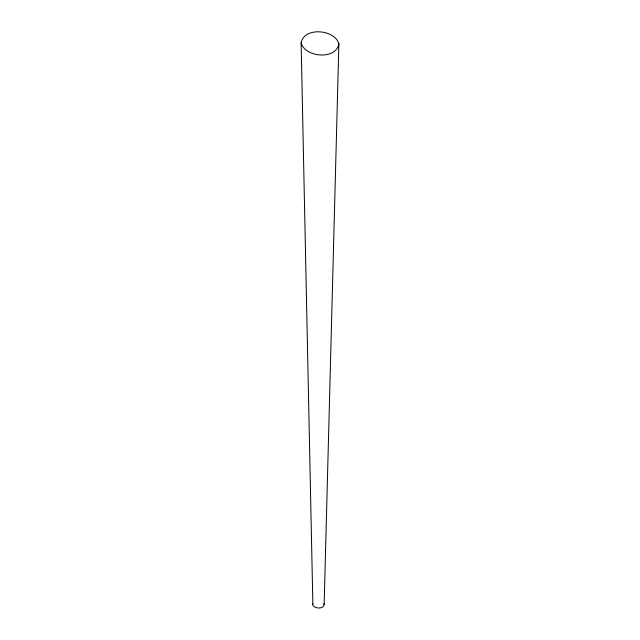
<?xml version="1.0" encoding="UTF-8"?>
<svg xmlns="http://www.w3.org/2000/svg" width="640" height="640" viewBox="0 0 640 640"><rect width="100%" height="100%" fill="white"/><g stroke="black" fill="none" stroke-linecap="round" stroke-linejoin="round"><path stroke-width="0.96" d="M324.136 604.664L338.872 43.872C334.92 29.36 304.016 26.608 301.128 42.928L312.88 605.232A6.904 4.104 -0.6 0 0 315.768 607.44C318.56 608.728 325.088 608.008 323.856 603.744M312.6 604.32L312.712 603.416M338.872 43.872C335.984 60.192 305.08 57.44 301.128 42.928"/></g></svg>
